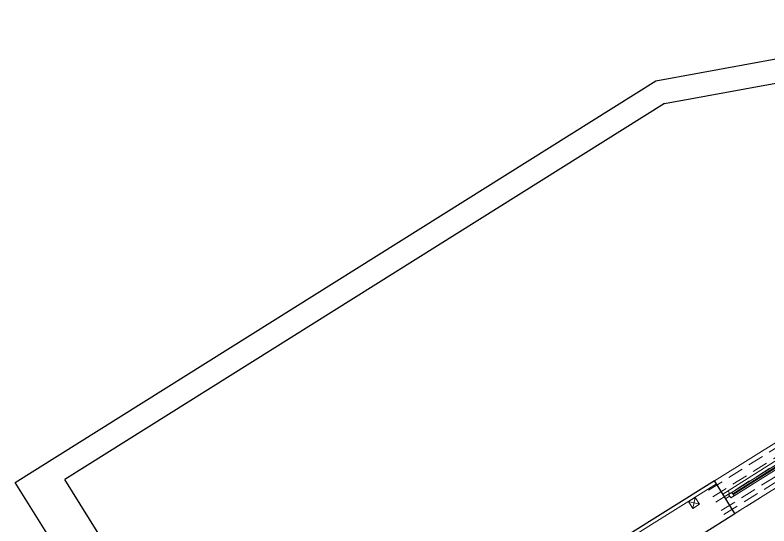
# Model space of a CAD drawing. Header units: millimetres. Extents: x -10647 to 220459, y -5491 to 72638.
# Drawn here: x 144376 to 153865, y 66213 to 72638 of the extents above; entities that cross this region are included whole.
import ezdxf

# ---------------------------------------------------------------- set-up
doc = ezdxf.new("R2010")
doc.units = ezdxf.units.MM
doc.linetypes.add('HA_Dash_3mm-S1mm', pattern=[300, 200, -100])
for name, color, linetype, lineweight in [('A-GENM-____-HDLN', 9, 'HA_Dash_3mm-S1mm', 9), ('A-GENM-____-OTLN', 9, 'Continuous', 9), ('A-GLAZ-____-MCUT', 9, 'Continuous', 5), ('A-GLAZ-____-OTLN', 9, 'Continuous', 5), ('A-WALL-____-MCUT', 9, 'Continuous', 25), ('A-WALL-____-OTLN', 9, 'Continuous', 9), ('M-HVAC-DUCT-OTLN', 9, 'Continuous', 9)]:
    doc.layers.add(name, color=color, linetype=linetype, lineweight=lineweight)

# ---------------------------------------------------------------- blocks, each defined once
blk = doc.blocks.new('HA_WD_SinglePanel - 1000x1500-1653870-schema POHLEDU D_130_6300')
at = {"layer": 'A-GLAZ-____-MCUT'}
for p, q in [((-420, 70), (-500, 70)), ((-500, 0), (-440, 0)), ((-440, -25), (-440, 25)), ((-440, 25), (-390, 25)), ((-420, 25), (-420, 70)), ((-390, 25), (-390, -25)), ((390, 5), (-390, 5)), ((390, -25), (390, 25)), ((390, 25), (440, 25)), ((500, 70), (420, 70)), ((420, 70), (420, 25)), ((440, 25), (440, -25)), ((440, 0), (500, 0)), ((-390, -25), (-440, -25)), ((390, -5), (-390, -5)), ((440, -25), (390, -25))]:
    blk.add_line(p, q, dxfattribs=at)
at = {"layer": 'A-GLAZ-____-OTLN'}
for p, q in [((440, 25), (-440, 25)), ((-440, -25), (-440, 25)), ((420, 70), (-420, 70)), ((390, 25), (-390, 25)), ((440, 25), (440, -25)), ((-440, -25), (440, -25)), ((390, -25), (-390, -25))]:
    blk.add_line(p, q, dxfattribs=at)
blk = doc.blocks.new('TB_Porotherm KPVarioUNI_1250mm - TB_Porotherm KPVarioUNI_1250mm-1857440-schema POHLEDU D_130_6300')
at = {"layer": 'A-GENM-____-HDLN'}
for p, q in [((-625, 205), (625, 205)), ((-625, 105), (625, 105)), ((-625, 30), (625, 30)), ((-100, 0), (100, 0)), ((-625, -95), (625, -95)), ((-625, -157.5), (625, -157.5)), ((-625, -220), (625, -220))]:
    blk.add_line(p, q, dxfattribs=at)
blk = doc.blocks.new('185-01_OBJEKT D_Central_rvt-5-schema POHLEDU D_130_6300')
at = {"layer": 'A-WALL-____-MCUT'}
for p, q in [((-23776.1, 66778.9), (-24941.4, 66049.1)), ((-23752.2, 66740.8), (-23776.1, 66778.9)), ((-23518.6, 66367.9), (-23752.2, 66740.8)), ((-24683.9, 65638), (-23518.6, 66367.9))]:
    blk.add_line(p, q, dxfattribs=at)
at = {"layer": 'A-WALL-____-MCUT', "lineweight": 9}
for p, q in [((-23752.2, 66740.8), (-24917.5, 66010.9)), ((-24917.5, 66010.9), (-23752.2, 66740.8))]:
    blk.add_line(p, q, dxfattribs=at)
at = {"layer": 'A-WALL-____-OTLN'}
for p, q in [((-23776.1, 66778.9), (-22928.6, 67309.8)), ((-22671.2, 66898.7), (-23518.6, 66367.9))]:
    blk.add_line(p, q, dxfattribs=at)
at = {"layer": 'M-HVAC-DUCT-OTLN', "lineweight": 5}
for p, q in [((-24102.4, 66518.2), (-24017.7, 66571.2)), ((-24049.3, 66433.4), (-24017.7, 66571.2)), ((-24017.7, 66571.2), (-23964.6, 66486.5)), ((-24102.4, 66518.2), (-23964.6, 66486.5)), ((-24049.3, 66433.4), (-24102.4, 66518.2)), ((-23964.6, 66486.5), (-24049.3, 66433.4))]:
    blk.add_line(p, q, dxfattribs=at)
at = {"layer": 'A-GENM-____-OTLN', "lineweight": 9, "rotation": 32.06111111111108}
blk.add_blockref('TB_Porotherm KPVarioUNI_1250mm - TB_Porotherm KPVarioUNI_1250mm-1857440-schema POHLEDU D_130_6300', (-23211.7, 66819.8), dxfattribs=at)
at = {"layer": 'A-GLAZ-____-OTLN', "lineweight": 9, "rotation": 32.06111111111118}
blk.add_blockref('HA_WD_SinglePanel - 1000x1500-1653870-schema POHLEDU D_130_6300', (-23211.7, 66819.8), dxfattribs=at)

msp = doc.modelspace()

# ---------------------------------------------------------------- linework, layer by layer
at = {"layer": 'A-WALL-____-MCUT'}
for p, q in [((152440.3, 71811.6), (156986, 72638.4)), ((152550.7, 71526.8), (156990.7, 72334.3)), ((144375.6, 66760), (152440.3, 71811.6)), ((152550.7, 71526.8), (145001, 66797.7)), ((146839.9, 62825.8), (144375.6, 66760)), ((147306.1, 63117.8), (145001, 66797.7))]:
    msp.add_line(p, q, dxfattribs=at)

# ---------------------------------------------------------------- block references
at = {"color": 50, "lineweight": 5}
msp.add_blockref('185-01_OBJEKT D_Central_rvt-5-schema POHLEDU D_130_6300', (176955.6, 0), dxfattribs=at)

doc.saveas('drawing.dxf')
